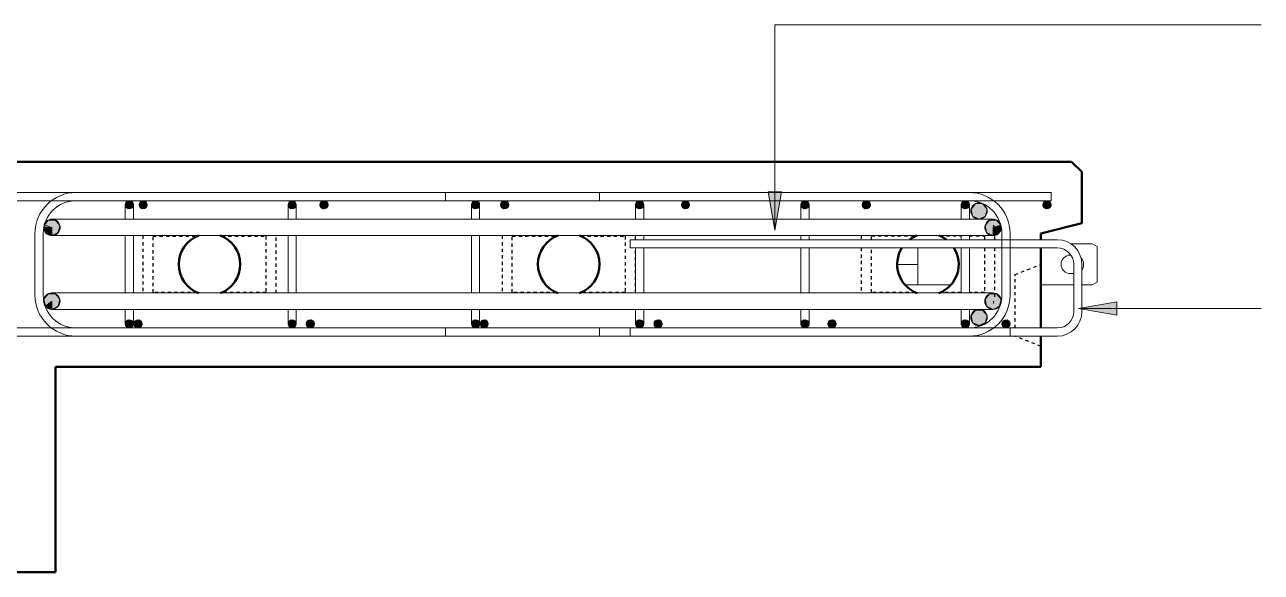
# Model space of a CAD drawing. Header units: millimetres. Extents: x -1209 to 17985, y -2296 to 18684.
# Drawn here: x 11944 to 13148, y 17735 to 18269 of the extents above; entities that cross this region are included whole.
import ezdxf

# ---------------------------------------------------------------- set-up
doc = ezdxf.new("R2010")
doc.units = ezdxf.units.MM
doc.linetypes.add('Dash', pattern=[6.36, 3.18, -3.18])
for name, color, linetype, lineweight in [('A-GENM', 13, 'Continuous', 18), ('A-WALL', 113, 'Continuous', 25), ('A-WALL-HDLN', 110, 'Dash', 25), ('S-RBAR', 171, 'Continuous', 18), ('S-RBAR-IDEN', 171, 'Continuous', 9)]:
    doc.layers.add(name, color=color, linetype=linetype, lineweight=lineweight)

# ---------------------------------------------------------------- blocks, each defined once
blk = doc.blocks.new('RR spread anchor face based - RR-SA-3_0-200-1726827-Elevation Top Copy 2')
at = {"layer": 'A-GENM'}
for p, q in [((2428.8, 18051.4), (2428.8, 18035.4)), ((2428.8, 18051.4), (2428.8, 18035.5)), ((2598.8, 18055.4), (2577.8, 18055.4)), ((2603.8, 18052.9), (2598.8, 18055.4)), ((2603.8, 18017.9), (2603.8, 18052.9)), ((2408.9, 18035.4), (2428.8, 18035.4)), ((2428.8, 18035.4), (2428.8, 18015.4)), ((2428.8, 18035.4), (2428.8, 18015.4)), ((2577.5, 18044.4), (2577.9, 18044.4)), ((2580.8, 18026.4), (2577.5, 18026.4)), ((2428.8, 18015.4), (2417, 18015.4)), ((2428.8, 18015.4), (2460.6, 18015.4)), ((2548.8, 18015.4), (2580.8, 18015.4)), ((2588.8, 18015.4), (2598.8, 18015.4)), ((2598.8, 18015.4), (2603.8, 18017.9))]:
    blk.add_line(p, q, dxfattribs=at)
for centre, start, end in [((2577.5, 18035.4), 90, 270), ((2581.5, 18035.4), 324.8168, 43.7744)]:
    blk.add_arc(centre, 9, start, end, dxfattribs=at)

msp = doc.modelspace()

# ---------------------------------------------------------------- hatches: boundary and pattern name
at = {"layer": 'S-RBAR'}
h = msp.add_hatch(color=256, dxfattribs=at)
edge = h.paths.add_edge_path()
edge.add_arc((12045.70631, 18093.4305), 4, 0, 360)
for points in [[(12044.47024, 18089.62628), (12048.94238, 18091.07936), (12048.94238, 18095.78164), (12044.47024, 18097.23473), (12041.70631, 18093.4305)], [(12057.90208, 18089.62628), (12062.37422, 18091.07936), (12062.37422, 18095.78164), (12057.90208, 18097.23473), (12055.13815, 18093.4305)], [(12203.09896, 18089.62628), (12207.57109, 18091.07936), (12207.57109, 18095.78164), (12203.09896, 18097.23473), (12200.33503, 18093.4305)], [(12234.02245, 18089.62628), (12238.49459, 18091.07936), (12238.49459, 18095.78164), (12234.02245, 18097.23473), (12231.25852, 18093.4305)], [(12381.72768, 18089.62628), (12386.19981, 18091.07936), (12386.19981, 18095.78164), (12381.72768, 18097.23473), (12378.96374, 18093.4305)], [(12410.14282, 18089.62628), (12414.61496, 18091.07936), (12414.61496, 18095.78164), (12410.14282, 18097.23473), (12407.37889, 18093.4305)], [(12541.60639, 18089.62628), (12546.07853, 18091.07936), (12546.07853, 18095.78164), (12541.60639, 18097.23473), (12538.84246, 18093.4305)], [(12586.26319, 18089.62628), (12590.73533, 18091.07936), (12590.73533, 18095.78164), (12586.26319, 18097.23473), (12583.49926, 18093.4305), (12585.41215, 18090.79764)], [(12702.73511, 18089.62628), (12707.20725, 18091.07936), (12707.20725, 18095.78164), (12702.73511, 18097.23473), (12699.97118, 18093.4305)], [(12762.38356, 18089.62628), (12766.8557, 18091.07936), (12766.8557, 18095.78164), (12762.38356, 18097.23473), (12759.61963, 18093.4305)], [(12858.86383, 18089.62628), (12863.33597, 18091.07936), (12863.33597, 18095.78164), (12858.86383, 18097.23473), (12856.0999, 18093.4305)], [(12938.50394, 18089.62628), (12942.97607, 18091.07936), (12942.97607, 18095.78164), (12938.50394, 18097.23473), (12935.74, 18093.4305)], [(12873.48582, 18079.4305), (12879.74047, 18082.44258), (12881.28524, 18089.21067), (12876.95689, 18094.63825), (12870.01475, 18094.63825), (12865.68639, 18089.21067), (12867.23116, 18082.44258), (12871.02493, 18080.6156)], [(11970.15415, 18063.38019), (11976.40881, 18066.39227), (11977.95358, 18073.16036), (11973.62522, 18078.58794), (11966.68308, 18078.58794), (11962.83038, 18073.71271), (11962.61027, 18072.04079), (11963.8995, 18066.39227), (11966.02719, 18065.36763)], [(12887.11133, 18063.38019), (12893.36598, 18066.39227), (12894.6851, 18073.44332), (12890.5824, 18078.58794), (12883.64026, 18078.58794), (12879.3119, 18073.16036), (12880.85668, 18066.39227), (12884.01053, 18064.87346)], [(11970.15415, 17991.55017), (11976.40881, 17994.56226), (11977.95358, 18001.33034), (11973.62522, 18006.75792), (11966.68308, 18006.75792), (11962.35473, 18001.33034), (11963.90206, 17994.56102), (11966.02719, 17993.53761)], [(12887.11133, 17991.55017), (12893.36598, 17994.56226), (12894.91075, 18001.33034), (12890.5824, 18006.75792), (12883.64026, 18006.75792), (12879.3119, 18001.33034), (12880.85668, 17994.56226), (12884.01053, 17993.04344)], [(12873.48582, 17975.68038), (12879.74047, 17978.69246), (12881.28524, 17985.46055), (12876.95689, 17990.88813), (12870.01475, 17990.88813), (12865.68639, 17985.46055), (12867.23116, 17978.69246)], [(12044.47024, 17973.62628), (12048.94238, 17975.07936), (12048.94238, 17979.78164), (12044.47024, 17981.23473), (12041.70631, 17977.4305)], [(12055.27005, 17973.62628), (12058.03398, 17977.4305), (12055.27005, 17981.23473), (12050.79791, 17979.78164), (12050.79791, 17975.07936)], [(12203.09896, 17973.62628), (12207.57109, 17975.07936), (12207.57109, 17979.78164), (12203.09896, 17981.23473), (12200.33503, 17977.4305)], [(12223.16125, 17973.62628), (12225.92519, 17977.4305), (12223.16125, 17981.23473), (12218.68912, 17979.78164), (12218.68912, 17975.07936)], [(12381.72768, 17973.62628), (12386.19981, 17975.07936), (12386.19981, 17979.78164), (12381.72768, 17981.23473), (12378.96374, 17977.4305)], [(12392.61496, 17973.62628), (12395.37889, 17977.4305), (12392.61496, 17981.23473), (12388.14282, 17979.78164), (12388.14282, 17975.07936)], [(12541.60639, 17973.62628), (12546.07853, 17975.07936), (12546.07853, 17979.78164), (12541.60639, 17981.23473), (12538.84246, 17977.4305)], [(12562.06866, 17973.62628), (12564.8326, 17977.4305), (12562.06866, 17981.23473), (12557.59653, 17979.78164), (12557.59653, 17975.07936)], [(12702.73511, 17973.62628), (12707.20725, 17975.07936), (12707.20725, 17979.78164), (12702.73511, 17981.23473), (12699.97118, 17977.4305)], [(12731.52237, 17973.62628), (12734.2863, 17977.4305), (12731.52237, 17981.23473), (12727.05023, 17979.78164), (12727.05023, 17975.07936)], [(12858.86383, 17973.62628), (12863.33597, 17975.07936), (12863.33597, 17979.78164), (12858.86383, 17981.23473), (12856.0999, 17977.4305)], [(12900.97607, 17973.62628), (12903.74, 17977.4305), (12900.97607, 17981.23473), (12896.50394, 17979.78164), (12896.50394, 17975.07936)]]:
    msp.add_hatch(color=256, dxfattribs=at).paths.add_polyline_path(points)
h = msp.add_hatch(color=256, dxfattribs=at)
edge = h.paths.add_edge_path()
edge.add_arc((12059.13815, 18093.4305), 4, 0, 360)
h = msp.add_hatch(color=256, dxfattribs=at)
edge = h.paths.add_edge_path()
edge.add_arc((12204.33503, 18093.4305), 4, 0, 360)
h = msp.add_hatch(color=256, dxfattribs=at)
edge = h.paths.add_edge_path()
edge.add_arc((12235.25852, 18093.4305), 4, 0, 360)
h = msp.add_hatch(color=256, dxfattribs=at)
edge = h.paths.add_edge_path()
edge.add_arc((12382.96374, 18093.4305), 4, 0, 360)
h = msp.add_hatch(color=256, dxfattribs=at)
edge = h.paths.add_edge_path()
edge.add_arc((12411.37889, 18093.4305), 4, 0, 360)
h = msp.add_hatch(color=256, dxfattribs=at)
edge = h.paths.add_edge_path()
edge.add_arc((12542.84246, 18093.4305), 4, 0, 360)
h = msp.add_hatch(color=256, dxfattribs=at)
edge = h.paths.add_edge_path()
edge.add_arc((12587.49926, 18093.4305), 4, 0, 360)
h = msp.add_hatch(color=256, dxfattribs=at)
edge = h.paths.add_edge_path()
edge.add_arc((12703.97118, 18093.4305), 4, 0, 360)
h = msp.add_hatch(color=256, dxfattribs=at)
edge = h.paths.add_edge_path()
edge.add_arc((12763.61963, 18093.4305), 4, 0, 360)
h = msp.add_hatch(color=256, dxfattribs=at)
edge = h.paths.add_edge_path()
edge.add_arc((12860.0999, 18093.4305), 4, 0, 360)
h = msp.add_hatch(color=256, dxfattribs=at)
edge = h.paths.add_edge_path()
edge.add_arc((12873.48582, 18087.4305), 8, 0, 360)
h = msp.add_hatch(color=256, dxfattribs=at)
edge = h.paths.add_edge_path()
edge.add_arc((12939.74, 18093.4305), 4, 0, 360)
h = msp.add_hatch(color=256, dxfattribs=at)
edge = h.paths.add_edge_path()
edge.add_arc((11970.15415, 18071.38019), 8, 175.65008395, 270)
edge.add_line((11970.15415, 18063.38019), (11970.15415, 18071.38019))
edge.add_line((11970.15415, 18071.38019), (11962.1772, 18071.98697))
h = msp.add_hatch(color=256, dxfattribs=at)
edge = h.paths.add_edge_path()
edge.add_arc((11970.15415, 18071.38019), 8, 270, 521.90909696)
edge.add_line((11962.54963, 18073.8644), (11970.15415, 18071.38019))
edge.add_line((11970.15415, 18071.38019), (11970.15415, 18063.38019))
h = msp.add_hatch(color=256, dxfattribs=at)
edge = h.paths.add_edge_path()
edge.add_arc((12887.11133, 18071.38019), 8, 15.53832467, 270)
edge.add_line((12887.11133, 18063.38019), (12887.11133, 18071.38019))
edge.add_line((12887.11133, 18071.38019), (12894.81894, 18073.52326))
h = msp.add_hatch(color=256, dxfattribs=at)
edge = h.paths.add_edge_path()
edge.add_arc((12887.11133, 18071.38019), 8, 270, 368.87930253)
edge.add_line((12895.01545, 18072.61502), (12887.11133, 18071.38019))
edge.add_line((12887.11133, 18071.38019), (12887.11133, 18063.38019))
h = msp.add_hatch(color=256, dxfattribs=at)
edge = h.paths.add_edge_path()
edge.add_arc((11970.15415, 17999.55017), 8, 270, 578.48783509)
edge.add_line((11963.89223, 17994.57139), (11970.15415, 17999.55017))
edge.add_line((11970.15415, 17999.55017), (11970.15415, 17991.55017))
h = msp.add_hatch(color=256, dxfattribs=at)
edge = h.paths.add_edge_path()
edge.add_arc((11970.15415, 17999.55017), 8, 218.5924423, 270)
edge.add_line((11970.15415, 17991.55017), (11970.15415, 17999.55017))
edge.add_line((11970.15415, 17999.55017), (11963.90133, 17994.55996))
h = msp.add_hatch(color=256, dxfattribs=at)
edge = h.paths.add_edge_path()
edge.add_arc((12887.11133, 17999.55017), 8, 0, 360)
h = msp.add_hatch(color=256, dxfattribs=at)
edge = h.paths.add_edge_path()
edge.add_arc((12873.48582, 17983.68038), 8, 0, 360)
h = msp.add_hatch(color=256, dxfattribs=at)
edge = h.paths.add_edge_path()
edge.add_arc((12045.70631, 17977.4305), 4, 0, 360)
h = msp.add_hatch(color=256, dxfattribs=at)
edge = h.paths.add_edge_path()
edge.add_arc((12054.03398, 17977.4305), 4, 0, 360)
h = msp.add_hatch(color=256, dxfattribs=at)
edge = h.paths.add_edge_path()
edge.add_arc((12204.33503, 17977.4305), 4, 0, 360)
h = msp.add_hatch(color=256, dxfattribs=at)
edge = h.paths.add_edge_path()
edge.add_arc((12221.92519, 17977.4305), 4, 0, 360)
h = msp.add_hatch(color=256, dxfattribs=at)
edge = h.paths.add_edge_path()
edge.add_arc((12382.96374, 17977.4305), 4, 0, 360)
h = msp.add_hatch(color=256, dxfattribs=at)
edge = h.paths.add_edge_path()
edge.add_arc((12391.37889, 17977.4305), 4, 0, 360)
h = msp.add_hatch(color=256, dxfattribs=at)
edge = h.paths.add_edge_path()
edge.add_arc((12542.84246, 17977.4305), 4, 0, 360)
h = msp.add_hatch(color=256, dxfattribs=at)
edge = h.paths.add_edge_path()
edge.add_arc((12560.8326, 17977.4305), 4, 0, 360)
h = msp.add_hatch(color=256, dxfattribs=at)
edge = h.paths.add_edge_path()
edge.add_arc((12703.97118, 17977.4305), 4, 0, 360)
h = msp.add_hatch(color=256, dxfattribs=at)
edge = h.paths.add_edge_path()
edge.add_arc((12730.2863, 17977.4305), 4, 0, 360)
h = msp.add_hatch(color=256, dxfattribs=at)
edge = h.paths.add_edge_path()
edge.add_arc((12860.0999, 17977.4305), 4, 0, 360)
h = msp.add_hatch(color=256, dxfattribs=at)
edge = h.paths.add_edge_path()
edge.add_arc((12899.74, 17977.4305), 4, 0, 360)
at = {"layer": 'S-RBAR-IDEN'}
for points in [[(12674.50972, 18068.64905), (12681.12198, 18106.14905), (12667.89746, 18106.14905)], [(12970.33635, 17992.42922), (13007.83635, 17985.81696), (13007.83635, 17999.04148)]]:
    msp.add_hatch(color=256, dxfattribs=at).paths.add_polyline_path(points)

# ---------------------------------------------------------------- linework, layer by layer
at = {"layer": 'A-WALL', "lineweight": 50}
for p, q in [((12963.73742, 18135.4305), (11483.74259, 18135.4305)), ((12973.74, 18125.42792), (12963.73742, 18135.4305)), ((12973.74, 18075.4305), (12973.74, 18125.42792)), ((12933.74, 18065.4305), (12973.74, 18075.4305)), ((12933.74, 18059.4305), (12933.74, 18065.4305)), ((12933.74, 17973.4305), (12933.74, 18051.4305)), ((12933.74, 17935.4305), (12933.74, 17965.4305)), ((11973.74, 17935.4305), (12933.74, 17935.4305)), ((11973.74, 17735.4305), (11973.74, 17935.4305)), ((11473.74, 17735.4305), (11973.74, 17735.4305))]:
    msp.add_line(p, q, dxfattribs=at)
for centre, start, end in [((12123.74327, 18035.4305), 110.45849366, 249.24851065), ((12123.74327, 18035.4305), 290.75148935, 69.54150634), ((12473.74327, 18035.4305), 110.45849366, 249.24851065), ((12473.74327, 18035.4305), 290.75148935, 69.54150634), ((12823.74327, 18035.4305), 110.45849366, 126), ((12823.74327, 18035.4305), 54, 69.54150634), ((12823.74327, 18035.4305), 147.51594743, 249.24851065), ((12823.74327, 18035.4305), 290.75148935, 32.48405257)]:
    msp.add_arc(centre, 30, start, end, dxfattribs=at)
at = {"layer": 'A-WALL-HDLN'}
for p, q in [((12888.38599, 18073.06222), (12887.11133, 18073.06222)), ((12888.33232, 18072.65453), (12887.11133, 18071.43354)), ((12058.74327, 18063.38019), (12058.74327, 18007.55017)), ((12068.74327, 18062.9305), (12068.29358, 18063.38019)), ((12068.74327, 18062.9305), (12111.7537, 18062.9305)), ((12068.74327, 18007.9305), (12068.74327, 18062.9305)), ((12135.73285, 18062.9305), (12178.74327, 18062.9305)), ((12179.19296, 18063.38019), (12178.74327, 18062.9305)), ((12178.74327, 18062.9305), (12178.74327, 18007.9305)), ((12188.74327, 18007.55017), (12188.74327, 18063.38019)), ((12408.74, 18063.38019), (12408.74, 18007.55017)), ((12418.74, 18062.9305), (12418.29031, 18063.38019)), ((12418.74, 18062.9305), (12461.7537, 18062.9305)), ((12418.74, 18007.9305), (12418.74, 18062.9305)), ((12485.73285, 18062.9305), (12528.74, 18062.9305)), ((12529.18969, 18063.38019), (12528.74, 18062.9305)), ((12528.74, 18062.9305), (12528.74, 18007.9305)), ((12538.74, 18059.4305), (12538.74, 18063.38019)), ((12758.74, 18063.38019), (12758.74, 18059.4305)), ((12768.74, 18063.06222), (12768.42203, 18063.38019)), ((12768.74, 18063.06222), (12812.06046, 18063.06222)), ((12768.74, 18059.4305), (12768.74, 18063.06222)), ((12835.42609, 18063.06222), (12856.0999, 18063.06222)), ((12864.0999, 18063.06222), (12878.74, 18063.06222)), ((12879.05798, 18063.38019), (12878.74, 18063.06222)), ((12878.74, 18063.06222), (12878.74, 18059.4305)), ((12888.74, 18059.4305), (12888.74, 18063.59461)), ((12538.74, 18007.55017), (12538.74, 18051.4305)), ((12758.74, 18051.4305), (12758.74, 18007.55017)), ((12768.74, 18008.06222), (12768.74, 18051.4305)), ((12878.74, 18051.4305), (12878.74, 18008.06222)), ((12888.74, 18003.9212), (12888.74, 18051.4305)), ((12908.74, 18025.4305), (12933.69039, 18035.41066)), ((12908.74, 17973.4305), (12908.74, 18025.4305)), ((12068.74327, 18007.9305), (12068.36295, 18007.55017)), ((12111.7537, 18007.9305), (12068.74327, 18007.9305)), ((12178.74327, 18007.9305), (12135.73285, 18007.9305)), ((12178.74327, 18007.9305), (12179.1236, 18007.55017)), ((12418.74, 18007.9305), (12418.35968, 18007.55017)), ((12461.7537, 18007.9305), (12418.74, 18007.9305)), ((12528.74, 18007.9305), (12485.73285, 18007.9305)), ((12528.74, 18007.9305), (12529.12033, 18007.55017)), ((12768.74, 18008.06222), (12768.22796, 18007.55017)), ((12811.456, 18008.06222), (12768.74, 18008.06222)), ((12856.0999, 18008.06222), (12836.03055, 18008.06222)), ((12878.74, 18008.06222), (12864.0999, 18008.06222)), ((12878.74, 18008.06222), (12879.25205, 18007.55017)), ((12887.11133, 17999.6909), (12888.05839, 17998.74383)), ((12887.11133, 17998.06222), (12887.96865, 17998.06222)), ((12933.69039, 17955.45035), (12908.74, 17965.4305))]:
    msp.add_line(p, q, dxfattribs=at)
at = {"layer": 'S-RBAR'}
for p, q in [((11513.74, 18105.4305), (12943.74, 18105.4305)), ((11513.74, 18097.4305), (12943.74, 18097.4305)), ((12353.74, 18105.4305), (11993.74, 18105.4305)), ((12353.74, 18097.4305), (11993.74, 18097.4305)), ((12044.47024, 18097.23473), (12041.70631, 18093.4305)), ((12048.94238, 18095.78164), (12044.47024, 18097.23473)), ((12048.94238, 18091.07936), (12048.94238, 18095.78164)), ((12057.90208, 18097.23473), (12055.13815, 18093.4305)), ((12062.37422, 18095.78164), (12057.90208, 18097.23473)), ((12062.37422, 18091.07936), (12062.37422, 18095.78164)), ((12203.09896, 18097.23473), (12200.33503, 18093.4305)), ((12207.57109, 18095.78164), (12203.09896, 18097.23473)), ((12207.57109, 18091.07936), (12207.57109, 18095.78164)), ((12234.02245, 18097.23473), (12231.25852, 18093.4305)), ((12238.49459, 18095.78164), (12234.02245, 18097.23473)), ((12238.49459, 18091.07936), (12238.49459, 18095.78164)), ((12353.74, 18105.4305), (12353.74, 18097.4305)), ((12381.72768, 18097.23473), (12378.96374, 18093.4305)), ((12386.19981, 18095.78164), (12381.72768, 18097.23473)), ((12386.19981, 18091.07936), (12386.19981, 18095.78164)), ((12410.14282, 18097.23473), (12407.37889, 18093.4305)), ((12414.61496, 18095.78164), (12410.14282, 18097.23473)), ((12414.61496, 18091.07936), (12414.61496, 18095.78164)), ((12503.74, 18105.4305), (12863.74, 18105.4305)), ((12503.74, 18097.4305), (12503.74, 18105.4305)), ((12503.74, 18097.4305), (12863.74, 18097.4305)), ((12541.60639, 18097.23473), (12538.84246, 18093.4305)), ((12546.07853, 18095.78164), (12541.60639, 18097.23473)), ((12546.07853, 18091.07936), (12546.07853, 18095.78164)), ((12586.26319, 18097.23473), (12583.49926, 18093.4305)), ((12590.73533, 18095.78164), (12586.26319, 18097.23473)), ((12590.73533, 18091.07936), (12590.73533, 18095.78164)), ((12702.73511, 18097.23473), (12699.97118, 18093.4305)), ((12707.20725, 18095.78164), (12702.73511, 18097.23473)), ((12707.20725, 18091.07936), (12707.20725, 18095.78164)), ((12762.38356, 18097.23473), (12759.61963, 18093.4305)), ((12766.8557, 18095.78164), (12762.38356, 18097.23473)), ((12766.8557, 18091.07936), (12766.8557, 18095.78164)), ((12858.86383, 18097.23473), (12856.0999, 18093.4305)), ((12863.33597, 18095.78164), (12858.86383, 18097.23473)), ((12863.33597, 18091.07936), (12863.33597, 18095.78164)), ((12938.50394, 18097.23473), (12935.74, 18093.4305)), ((12942.97607, 18095.78164), (12938.50394, 18097.23473)), ((12942.97607, 18091.07936), (12942.97607, 18095.78164)), ((12943.74, 18097.4305), (12943.74, 18105.4305)), ((12041.70631, 18093.4305), (12041.70631, 18079.56765)), ((12041.70631, 18093.4305), (12044.47024, 18089.62628)), ((12044.47024, 18089.62628), (12048.94238, 18091.07936)), ((12049.70631, 18093.4305), (12049.70631, 18079.56765)), ((12055.13815, 18093.4305), (12057.90208, 18089.62628)), ((12057.90208, 18089.62628), (12062.37422, 18091.07936)), ((12200.33503, 18093.4305), (12200.33503, 18079.56765)), ((12200.33503, 18093.4305), (12203.09896, 18089.62628)), ((12203.09896, 18089.62628), (12207.57109, 18091.07936)), ((12208.33503, 18093.4305), (12208.33503, 18079.56765)), ((12231.25852, 18093.4305), (12234.02245, 18089.62628)), ((12234.02245, 18089.62628), (12238.49459, 18091.07936)), ((12378.96374, 18093.4305), (12378.96374, 18079.56765)), ((12378.96374, 18093.4305), (12381.72768, 18089.62628)), ((12381.72768, 18089.62628), (12386.19981, 18091.07936)), ((12386.96374, 18093.4305), (12386.96374, 18079.56765)), ((12407.37889, 18093.4305), (12410.14282, 18089.62628)), ((12410.14282, 18089.62628), (12414.61496, 18091.07936)), ((12538.84246, 18093.4305), (12538.84246, 18079.56765)), ((12538.84246, 18093.4305), (12541.60639, 18089.62628)), ((12541.60639, 18089.62628), (12546.07853, 18091.07936)), ((12546.84246, 18093.4305), (12546.84246, 18079.56765)), ((12583.49926, 18093.4305), (12585.41215, 18090.79764)), ((12585.41215, 18090.79764), (12586.26319, 18089.62628)), ((12586.26319, 18089.62628), (12590.73533, 18091.07936)), ((12699.97118, 18093.4305), (12699.97118, 18079.56765)), ((12699.97118, 18093.4305), (12702.73511, 18089.62628)), ((12702.73511, 18089.62628), (12707.20725, 18091.07936)), ((12707.97118, 18093.4305), (12707.97118, 18079.56765)), ((12759.61963, 18093.4305), (12762.38356, 18089.62628)), ((12762.38356, 18089.62628), (12766.8557, 18091.07936)), ((12856.0999, 18093.4305), (12856.0999, 18079.56765)), ((12856.0999, 18093.4305), (12858.86383, 18089.62628)), ((12858.86383, 18089.62628), (12863.33597, 18091.07936)), ((12864.0999, 18093.4305), (12864.0999, 18079.56765)), ((12870.01475, 18094.63825), (12865.68639, 18089.21067)), ((12865.68639, 18089.21067), (12867.23116, 18082.44258)), ((12876.95689, 18094.63825), (12870.01475, 18094.63825)), ((12881.28524, 18089.21067), (12876.95689, 18094.63825)), ((12879.74047, 18082.44258), (12881.28524, 18089.21067)), ((12935.74, 18093.4305), (12938.50394, 18089.62628)), ((12938.50394, 18089.62628), (12942.97607, 18091.07936)), ((11970.15415, 18071.38019), (11962.1772, 18071.98697)), ((11962.54963, 18073.8644), (11970.15415, 18071.38019)), ((11962.83038, 18073.71271), (11962.61027, 18072.04079)), ((11962.61027, 18072.04079), (11963.8995, 18066.39227)), ((11966.68308, 18078.58794), (11962.83038, 18073.71271)), ((11973.62522, 18078.58794), (11966.68308, 18078.58794)), ((11970.15415, 18079.38019), (12025.65415, 18079.38019)), ((11970.15415, 18071.38019), (11970.15415, 18063.38019)), ((11970.15415, 18063.38019), (11970.15415, 18071.38019)), ((11977.95358, 18073.16036), (11973.62522, 18078.58794)), ((11976.40881, 18066.39227), (11977.95358, 18073.16036)), ((12025.65415, 18079.38019), (12831.61133, 18079.38019)), ((12831.61133, 18079.38019), (12887.11133, 18079.38019)), ((12867.23116, 18082.44258), (12871.02493, 18080.6156)), ((12871.02493, 18080.6156), (12873.48582, 18079.4305)), ((12873.48582, 18079.4305), (12879.74047, 18082.44258)), ((12883.64026, 18078.58794), (12879.3119, 18073.16036)), ((12879.3119, 18073.16036), (12880.85668, 18066.39227)), ((12890.5824, 18078.58794), (12883.64026, 18078.58794)), ((12887.11133, 18071.38019), (12894.81894, 18073.52326)), ((12895.01545, 18072.61502), (12887.11133, 18071.38019)), ((12887.11133, 18071.38019), (12887.11133, 18063.38019)), ((12887.11133, 18063.38019), (12887.11133, 18071.38019)), ((12894.6851, 18073.44332), (12890.5824, 18078.58794)), ((12893.36598, 18066.39227), (12894.6851, 18073.44332)), ((11953.74, 18065.4305), (11953.74, 18005.4305)), ((11961.74, 18065.4305), (11961.74, 18005.4305)), ((11963.8995, 18066.39227), (11966.02719, 18065.36763)), ((11966.02719, 18065.36763), (11970.15415, 18063.38019)), ((11970.15415, 18063.38019), (11976.40881, 18066.39227)), ((11970.15415, 18063.38019), (12025.65415, 18063.38019)), ((12025.65415, 18063.38019), (12831.61133, 18063.38019)), ((12041.70631, 18063.42071), (12041.70631, 18057.4305)), ((12049.70631, 18063.42071), (12049.70631, 18057.4305)), ((12200.33503, 18063.42071), (12200.33503, 18057.4305)), ((12208.33503, 18063.42071), (12208.33503, 18057.4305)), ((12378.96374, 18063.42071), (12378.96374, 18057.4305)), ((12386.96374, 18063.42071), (12386.96374, 18057.4305)), ((12533.74, 18059.4305), (12949.74, 18059.4305)), ((12533.74, 18051.4305), (12533.74, 18059.4305)), ((12538.84246, 18063.42071), (12538.84246, 18059.45247)), ((12546.84246, 18063.42071), (12546.84246, 18059.45247)), ((12699.97118, 18063.42071), (12699.97118, 18059.45247)), ((12707.97118, 18063.42071), (12707.97118, 18059.45247)), ((12831.61133, 18063.38019), (12887.11133, 18063.38019)), ((12856.0999, 18063.42071), (12856.0999, 18059.45247)), ((12864.0999, 18063.42071), (12864.0999, 18059.45247)), ((12880.85668, 18066.39227), (12884.01053, 18064.87346)), ((12884.01053, 18064.87346), (12887.11133, 18063.38019)), ((12887.11133, 18063.38019), (12893.36598, 18066.39227)), ((12895.74, 18065.4305), (12895.74, 18005.4305)), ((12903.74, 18065.4305), (12903.74, 18005.4305)), ((12041.70631, 18057.4305), (12041.70631, 18013.4305)), ((12049.70631, 18057.4305), (12049.70631, 18013.4305)), ((12200.33503, 18057.4305), (12200.33503, 18013.4305)), ((12208.33503, 18057.4305), (12208.33503, 18013.4305)), ((12378.96374, 18057.4305), (12378.96374, 18013.4305)), ((12386.96374, 18057.4305), (12386.96374, 18013.4305)), ((12533.74, 18051.4305), (12949.74, 18051.4305)), ((12538.84246, 18051.4305), (12538.84246, 18013.4305)), ((12546.84246, 18051.4305), (12546.84246, 18013.4305)), ((12699.97118, 18051.4305), (12699.97118, 18013.4305)), ((12707.97118, 18051.4305), (12707.97118, 18013.4305)), ((12856.0999, 18051.4305), (12856.0999, 18013.4305)), ((12864.0999, 18051.4305), (12864.0999, 18013.4305)), ((12965.74, 18035.4305), (12965.74, 17989.4305)), ((12973.74, 18035.4305), (12973.74, 17989.4305)), ((12041.70631, 18013.4305), (12041.70631, 18007.50949)), ((12049.70631, 18013.4305), (12049.70631, 18007.50949)), ((12200.33503, 18013.4305), (12200.33503, 18007.50949)), ((12208.33503, 18013.4305), (12208.33503, 18007.50949)), ((12378.96374, 18013.4305), (12378.96374, 18007.50949)), ((12386.96374, 18013.4305), (12386.96374, 18007.50949)), ((12538.84246, 18013.4305), (12538.84246, 18007.50949)), ((12546.84246, 18013.4305), (12546.84246, 18007.50949)), ((12699.97118, 18013.4305), (12699.97118, 18007.50949)), ((12707.97118, 18013.4305), (12707.97118, 18007.50949)), ((12856.0999, 18013.4305), (12856.0999, 18007.50949)), ((12864.0999, 18013.4305), (12864.0999, 18007.50949)), ((11966.68308, 18006.75792), (11962.35473, 18001.33034)), ((11962.35473, 18001.33034), (11963.90206, 17994.56102)), ((11963.89223, 17994.57139), (11970.15415, 17999.55017)), ((11970.15415, 17999.55017), (11963.90133, 17994.55996)), ((11973.62522, 18006.75792), (11966.68308, 18006.75792)), ((11970.15415, 18007.55017), (12025.65415, 18007.55017)), ((11970.15415, 17999.55017), (11970.15415, 17991.55017)), ((11970.15415, 17991.55017), (11970.15415, 17999.55017)), ((11977.95358, 18001.33034), (11973.62522, 18006.75792)), ((11976.40881, 17994.56226), (11977.95358, 18001.33034)), ((12025.65415, 18007.55017), (12831.61133, 18007.55017)), ((12831.61133, 18007.55017), (12887.11133, 18007.55017)), ((12883.64026, 18006.75792), (12879.3119, 18001.33034)), ((12879.3119, 18001.33034), (12880.85668, 17994.56226)), ((12890.5824, 18006.75792), (12883.64026, 18006.75792)), ((12894.91075, 18001.33034), (12890.5824, 18006.75792)), ((12893.36598, 17994.56226), (12894.91075, 18001.33034)), ((11963.90206, 17994.56102), (11966.02719, 17993.53761)), ((11966.02719, 17993.53761), (11970.15415, 17991.55017)), ((11970.15415, 17991.55017), (11976.40881, 17994.56226)), ((11970.15415, 17991.55017), (12025.65415, 17991.55017)), ((12025.65415, 17991.55017), (12831.61133, 17991.55017)), ((12041.70631, 17991.36256), (12041.70631, 17977.4305)), ((12049.70631, 17991.36256), (12049.70631, 17977.4305)), ((12200.33503, 17991.36256), (12200.33503, 17977.4305)), ((12208.33503, 17991.36256), (12208.33503, 17977.4305)), ((12378.96374, 17991.36256), (12378.96374, 17977.4305)), ((12386.96374, 17991.36256), (12386.96374, 17977.4305)), ((12538.84246, 17991.36256), (12538.84246, 17977.4305)), ((12546.84246, 17991.36256), (12546.84246, 17977.4305)), ((12699.97118, 17991.36256), (12699.97118, 17977.4305)), ((12707.97118, 17991.36256), (12707.97118, 17977.4305)), ((12831.61133, 17991.55017), (12887.11133, 17991.55017)), ((12856.0999, 17991.36256), (12856.0999, 17977.4305)), ((12864.0999, 17991.36256), (12864.0999, 17977.4305)), ((12870.01475, 17990.88813), (12865.68639, 17985.46055)), ((12876.95689, 17990.88813), (12870.01475, 17990.88813)), ((12881.28524, 17985.46055), (12876.95689, 17990.88813)), ((12880.85668, 17994.56226), (12884.01053, 17993.04344)), ((12884.01053, 17993.04344), (12887.11133, 17991.55017)), ((12887.11133, 17991.55017), (12893.36598, 17994.56226)), ((12044.47024, 17981.23473), (12041.70631, 17977.4305)), ((12041.70631, 17977.4305), (12044.47024, 17973.62628)), ((12048.94238, 17979.78164), (12044.47024, 17981.23473)), ((12044.47024, 17973.62628), (12048.94238, 17975.07936)), ((12048.94238, 17975.07936), (12048.94238, 17979.78164)), ((12055.27005, 17981.23473), (12050.79791, 17979.78164)), ((12050.79791, 17979.78164), (12050.79791, 17975.07936)), ((12050.79791, 17975.07936), (12055.27005, 17973.62628)), ((12058.03398, 17977.4305), (12055.27005, 17981.23473)), ((12055.27005, 17973.62628), (12058.03398, 17977.4305)), ((12203.09896, 17981.23473), (12200.33503, 17977.4305)), ((12200.33503, 17977.4305), (12203.09896, 17973.62628)), ((12207.57109, 17979.78164), (12203.09896, 17981.23473)), ((12203.09896, 17973.62628), (12207.57109, 17975.07936)), ((12207.57109, 17975.07936), (12207.57109, 17979.78164)), ((12223.16125, 17981.23473), (12218.68912, 17979.78164)), ((12218.68912, 17979.78164), (12218.68912, 17975.07936)), ((12218.68912, 17975.07936), (12223.16125, 17973.62628)), ((12225.92519, 17977.4305), (12223.16125, 17981.23473)), ((12223.16125, 17973.62628), (12225.92519, 17977.4305)), ((12381.72768, 17981.23473), (12378.96374, 17977.4305)), ((12378.96374, 17977.4305), (12381.72768, 17973.62628)), ((12386.19981, 17979.78164), (12381.72768, 17981.23473)), ((12381.72768, 17973.62628), (12386.19981, 17975.07936)), ((12386.19981, 17975.07936), (12386.19981, 17979.78164)), ((12392.61496, 17981.23473), (12388.14282, 17979.78164)), ((12388.14282, 17979.78164), (12388.14282, 17975.07936)), ((12388.14282, 17975.07936), (12392.61496, 17973.62628)), ((12395.37889, 17977.4305), (12392.61496, 17981.23473)), ((12392.61496, 17973.62628), (12395.37889, 17977.4305)), ((12541.60639, 17981.23473), (12538.84246, 17977.4305)), ((12538.84246, 17977.4305), (12541.60639, 17973.62628)), ((12546.07853, 17979.78164), (12541.60639, 17981.23473)), ((12541.60639, 17973.62628), (12546.07853, 17975.07936)), ((12546.07853, 17975.07936), (12546.07853, 17979.78164)), ((12562.06866, 17981.23473), (12557.59653, 17979.78164)), ((12557.59653, 17979.78164), (12557.59653, 17975.07936)), ((12557.59653, 17975.07936), (12562.06866, 17973.62628)), ((12564.8326, 17977.4305), (12562.06866, 17981.23473)), ((12562.06866, 17973.62628), (12564.8326, 17977.4305)), ((12702.73511, 17981.23473), (12699.97118, 17977.4305)), ((12699.97118, 17977.4305), (12702.73511, 17973.62628)), ((12707.20725, 17979.78164), (12702.73511, 17981.23473)), ((12702.73511, 17973.62628), (12707.20725, 17975.07936)), ((12707.20725, 17975.07936), (12707.20725, 17979.78164)), ((12731.52237, 17981.23473), (12727.05023, 17979.78164)), ((12727.05023, 17979.78164), (12727.05023, 17975.07936)), ((12727.05023, 17975.07936), (12731.52237, 17973.62628)), ((12734.2863, 17977.4305), (12731.52237, 17981.23473)), ((12731.52237, 17973.62628), (12734.2863, 17977.4305)), ((12858.86383, 17981.23473), (12856.0999, 17977.4305)), ((12856.0999, 17977.4305), (12858.86383, 17973.62628)), ((12863.33597, 17979.78164), (12858.86383, 17981.23473)), ((12858.86383, 17973.62628), (12863.33597, 17975.07936)), ((12863.33597, 17975.07936), (12863.33597, 17979.78164)), ((12865.68639, 17985.46055), (12867.23116, 17978.69246)), ((12867.23116, 17978.69246), (12873.48582, 17975.68038)), ((12873.48582, 17975.68038), (12879.74047, 17978.69246)), ((12879.74047, 17978.69246), (12881.28524, 17985.46055)), ((12900.97607, 17981.23473), (12896.50394, 17979.78164)), ((12896.50394, 17979.78164), (12896.50394, 17975.07936)), ((12896.50394, 17975.07936), (12900.97607, 17973.62628)), ((12903.74, 17977.4305), (12900.97607, 17981.23473)), ((12900.97607, 17973.62628), (12903.74, 17977.4305)), ((11553.74, 17973.4305), (12903.74, 17973.4305)), ((11553.74, 17965.4305), (12903.74, 17965.4305)), ((11993.74, 17973.4305), (12353.74, 17973.4305)), ((11993.74, 17965.4305), (12353.74, 17965.4305)), ((12353.74, 17965.4305), (12353.74, 17973.4305)), ((12863.74, 17973.4305), (12503.74, 17973.4305)), ((12503.74, 17973.4305), (12503.74, 17965.4305)), ((12863.74, 17965.4305), (12503.74, 17965.4305)), ((12949.74, 17973.4305), (12533.74, 17973.4305)), ((12533.74, 17973.4305), (12533.74, 17965.4305)), ((12949.74, 17965.4305), (12533.74, 17965.4305)), ((12903.74, 17965.4305), (12903.74, 17973.4305))]:
    msp.add_line(p, q, dxfattribs=at)
for centre, radius in [((12045.70631, 18093.4305), 4), ((12059.13815, 18093.4305), 4), ((12204.33503, 18093.4305), 4), ((12235.25852, 18093.4305), 4), ((12382.96374, 18093.4305), 4), ((12411.37889, 18093.4305), 4), ((12542.84246, 18093.4305), 4), ((12587.49926, 18093.4305), 4), ((12703.97118, 18093.4305), 4), ((12763.61963, 18093.4305), 4), ((12860.0999, 18093.4305), 4), ((12873.48582, 18087.4305), 8), ((12939.74, 18093.4305), 4), ((12887.11133, 17999.55017), 8), ((12873.48582, 17983.68038), 8), ((12045.70631, 17977.4305), 4), ((12054.03398, 17977.4305), 4), ((12204.33503, 17977.4305), 4), ((12221.92519, 17977.4305), 4), ((12382.96374, 17977.4305), 4), ((12391.37889, 17977.4305), 4), ((12542.84246, 17977.4305), 4), ((12560.8326, 17977.4305), 4), ((12703.97118, 17977.4305), 4), ((12730.2863, 17977.4305), 4), ((12860.0999, 17977.4305), 4), ((12899.74, 17977.4305), 4)]:
    msp.add_circle(centre, radius, dxfattribs=at)
for centre, radius, start, end in [((11993.74, 18065.4305), 40, 90, 180), ((11993.74, 18065.4305), 32, 90, 180), ((12045.70631, 18093.4305), 4, 0, 180), ((12204.33503, 18093.4305), 4, 0, 180), ((12382.96374, 18093.4305), 4, 0, 180), ((12542.84246, 18093.4305), 4, 0, 180), ((12703.97118, 18093.4305), 4, 0, 180), ((12860.0999, 18093.4305), 4, 0, 180), ((12863.74, 18065.4305), 40, 0, 90), ((12863.74, 18065.4305), 32, 0, 90), ((11970.15415, 18071.38019), 8, 175.65008395, 270), ((11970.15415, 18071.38019), 8, 270, 161.90909696), ((11970.15415, 18071.38019), 8, 90, 142.43360112), ((12887.11133, 18071.38019), 8, 15.53832467, 270), ((12887.11133, 18071.38019), 8, 32.06630011, 90), ((12887.11133, 18071.38019), 8, 270, 8.87930253), ((11970.15415, 18071.38019), 8, 190.15634223, 270), ((12887.11133, 18071.38019), 8, 270, 355.74599078), ((12949.74, 18035.4305), 24, 0, 90), ((12949.74, 18035.4305), 16, 0, 90), ((11993.74, 18005.4305), 40, 180, 270), ((11993.74, 18005.4305), 32, 180, 270), ((11970.15415, 17999.55017), 8, 270, 218.48783509), ((11970.15415, 17999.55017), 8, 90, 170.09490092), ((12863.74, 18005.4305), 32, 270, 0), ((12863.74, 18005.4305), 40, 270, 0), ((12887.11133, 17999.55017), 8, 4.00276607, 90), ((11970.15415, 17999.55017), 8, 216.82979122, 270), ((11970.15415, 17999.55017), 8, 218.5924423, 270), ((12887.11133, 17999.55017), 8, 270, 328.67030755), ((12949.74, 17989.4305), 16, 270, 0), ((12949.74, 17989.4305), 24, 270, 360), ((12045.70631, 17977.4305), 4, 180, 0), ((12204.33503, 17977.4305), 4, 180, 0), ((12382.96374, 17977.4305), 4, 180, 0), ((12542.84246, 17977.4305), 4, 180, 0), ((12703.97118, 17977.4305), 4, 180, 0), ((12860.0999, 17977.4305), 4, 180, 0)]:
    msp.add_arc(centre, radius, start, end, dxfattribs=at)
at = {"layer": 'S-RBAR-IDEN'}
for p, q in [((12674.50972, 18268.84665), (13148.47138, 18268.84665)), ((12674.50972, 18068.64905), (12674.50972, 18268.84665)), ((12681.12198, 18106.14905), (12667.89746, 18106.14905)), ((12667.89746, 18106.14905), (12674.50972, 18068.64905)), ((12674.50972, 18068.64905), (12681.12198, 18106.14905)), ((13007.83635, 17999.04148), (12970.33635, 17992.42922)), ((13007.83635, 17985.81696), (13007.83635, 17999.04148)), ((12970.33635, 17992.42922), (13007.83635, 17985.81696)), ((12970.33635, 17992.42922), (13148.47138, 17992.42922))]:
    msp.add_line(p, q, dxfattribs=at)

# ---------------------------------------------------------------- block references
at = {"layer": 'A-GENM'}
msp.add_blockref('RR spread anchor face based - RR-SA-3_0-200-1726827-Elevation Top Copy 2', (10384.93617, 0), dxfattribs=at)

doc.saveas('drawing.dxf')
